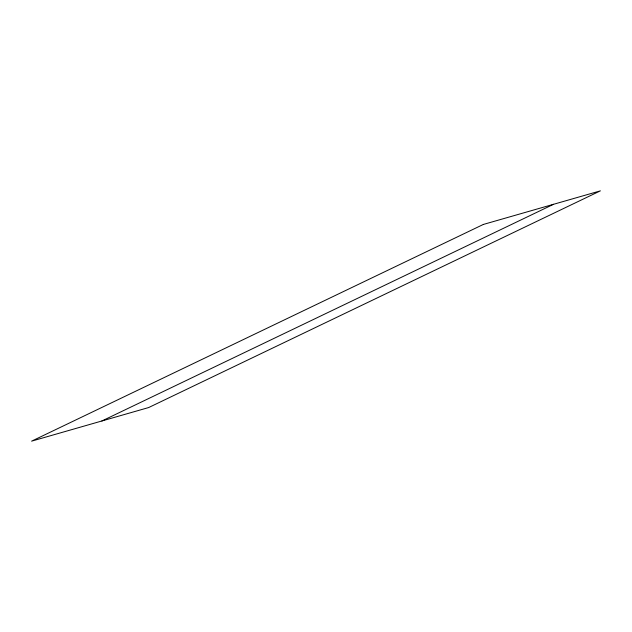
<?xml version="1.0" encoding="UTF-8"?>
<svg xmlns="http://www.w3.org/2000/svg" width="632" height="632" viewBox="0 0 632 632"><rect width="100%" height="100%" fill="white"/><g stroke="black" fill="none" stroke-linecap="round" stroke-linejoin="round"><path stroke-width="0.95" d="M101.847 420.991L553.569 204.286M483.322 224.455L31.6 441.152L148.678 407.545L600.4 190.848L483.322 224.455"/></g></svg>
